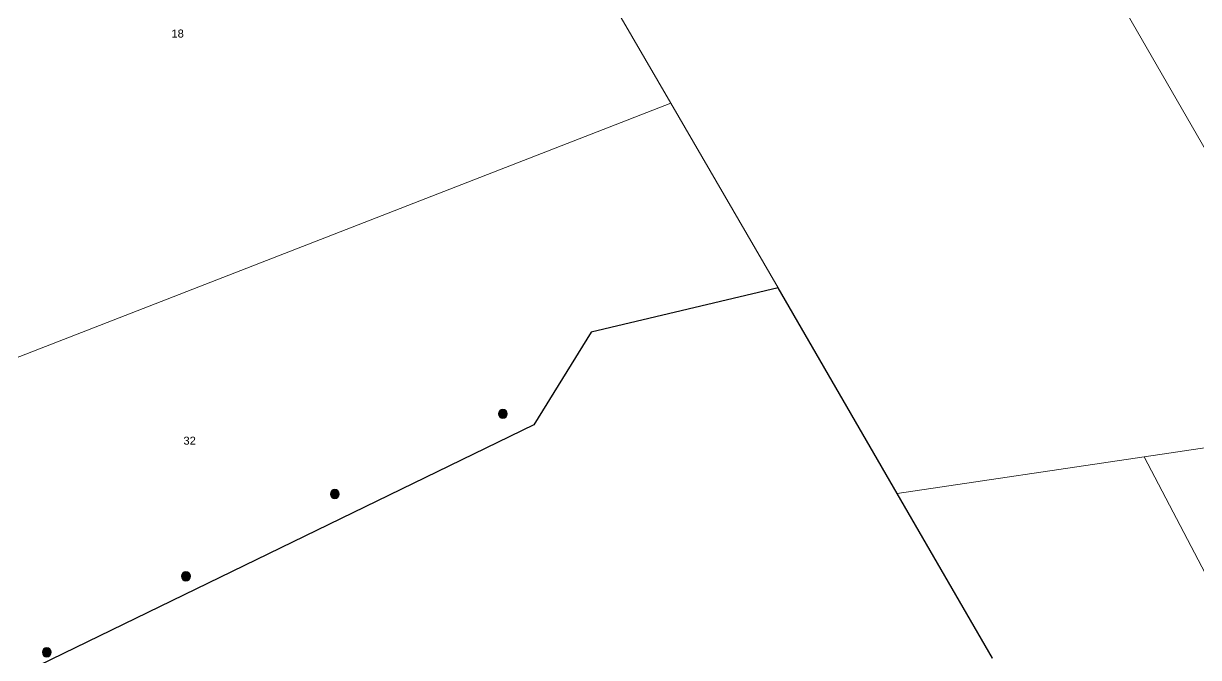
# Model space of a CAD drawing. Header units: metres. Extents: x 301589 to 305563, y 6268713 to 6270518.
# Drawn here: x 304261.9 to 304526.2, y 6269741.8 to 6269884.5 of the extents above; entities that cross this region are included whole.
import ezdxf
from ezdxf.enums import TextEntityAlignment as Align

# ---------------------------------------------------------------- set-up
doc = ezdxf.new("R2010")
doc.units = ezdxf.units.M
doc.layers.get('0').update_dxf_attribs({"color": 6})
doc.layers.add('_User Miscellaneous12', color=7, linetype='Continuous')
doc.layers.add('SupportsOH_SP_TR_HV_LV_SL_EXT', color=7, linetype='Continuous')
doc.layers.add('Cadastre Land Parcels_SP_EXT', color=7, linetype='Continuous', lineweight=5)
doc.styles.add('POLE_LABEL', font='arial.ttf')
doc.styles.get("Standard").update_dxf_attribs({"font": 'arial.ttf'})

# ---------------------------------------------------------------- blocks, each defined once
blk = doc.blocks.new('POLE_EXT')
blk.add_hatch(color=256).paths.add_polyline_path([(-1, 0, 1), (1, 0, 1)])
blk.add_lwpolyline([(-1, 0, 1), (1, 0, 1)], format="xyb", close=True)
for tag, height, flags, p in [('pNumber', 2.5, 8, (-17.84, 2.07)), ('OWNED_BY', 0.2, 9, (1.35, -0.4)), ('SPECIAL_USE', 0.2, 9, (1.35, -0.8)), ('STATE', 0.2, 9, (1.35, -1)), ('cLV', 0.2, 9, (1.35, -1.4)), ('hDepth', 0.2, 9, (1.35, -1.6)), ('hDia', 0.2, 9, (1.35, -1.8)), ('cHV', 0.2, 9, (1.35, -2)), ('PARENT', 0.2, 9, (1.35, -0.6)), ('USAGE', 0.2, 9, (1.35, -1.2)), ('LBRACKET', 0.2, 9, (1.35, -2.2)), ('LExisting', 0.2, 9, (1.35, -2.4)), ('LANTNUMBER', 0.2, 9, (1.35, -2.6)), ('cLinedev', 0.2, 9, (1.35, -3.4)), ('pExisting', 0.2, 9, (1.35, -3.8)), ('pFooting', 0.2, 9, (1.35, -4.4)), ('pNew', 0.2, 9, (1.35, -4.6)), ('pRelocate', 0.2, 9, (1.35, -5)), ('pRemove', 0.2, 9, (1.35, -5.2)), ('LOther', 0.2, 9, (1.35, -2.8)), ('LRemove', 0.2, 9, (1.35, -3)), ('LEGEND', 0.2, 9, (1.35, -3.2)), ('LOCATION', 0.2, 9, (1.35, -3.6)), ('PFNUMBER', 0.2, 9, (1.35, -4)), ('NEWPFNUMBER', 0.2, 9, (1.35, -4.2)), ('pReplace', 0.2, 9, (1.35, -5.4)), ('pStay', 0.2, 9, (1.35, -5.6)), ('pType', 0.2, 9, (1.35, -5.8)), ('cspan', 0.2, 9, (1.35, -6)), ('STREETNAME', 0.2, 9, (1.35, -6.2)), ('SUBURB', 0.2, 9, (1.35, -6.4)), ('OPERATED_BY', 0.2, 9, (1.36, -7.01)), ('NOTES', 0.2, 9, (1.35, -6.6)), ('MAINTAINED_BY', 0.2, 9, (1.36, -6.81))]:
    blk.add_attdef(tag, text='', height=height, dxfattribs=dict(flags=flags)).set_placement(p, align=Align.MIDDLE_LEFT)
at = {"style": 'POLE_LABEL'}
for tag, height, flags, p in [('ASSET_NUM', 2.5, 8, (2, 2)), ('STRUCTURE_PLANT_NUMBER', 0.2, 9, (1.35, 0.03)), ('STREET_CODE', 0.2, 9, (1.35, -0.2))]:
    blk.add_attdef(tag, text='', height=height, dxfattribs=dict(at, flags=flags)).set_placement(p, align=Align.MIDDLE_LEFT)
at = {"flags": 1}
blk.add_attdef('Z', (1.35, -7.33), '', height=0.2, dxfattribs=at)

msp = doc.modelspace()

# ---------------------------------------------------------------- linework, layer by layer
at = {"layer": '_User Miscellaneous12', "linetype": 'Continuous'}
msp.add_lwpolyline([(304479.892, 6269741.655), (304458.438, 6269778.708), (304431.634, 6269824.992), (304389.629, 6269815.065), (304376.705, 6269794.215), (304140.325, 6269679.305), (304142.739, 6269675.053), (304176.396, 6269623.063)], dxfattribs=at)
at = {"layer": 'Cadastre Land Parcels_SP_EXT', "linetype": 'Continuous'}
for points in [[(304657.544, 6269808.398), (304537.545, 6270017.394), (304454.247, 6269983.7), (304563.394, 6269794.368), (304570.971, 6269795.502), (304628.201, 6269804.022), (304657.544, 6269808.398)], [(304563.394, 6269794.368), (304454.247, 6269983.7), (304361.257, 6269946.172), (304407.484, 6269866.55), (304431.634, 6269824.992), (304458.438, 6269778.708), (304514.009, 6269787.001), (304563.394, 6269794.368)], [(304237.641, 6269800.458), (304407.484, 6269866.55), (304361.257, 6269946.172), (304174.247, 6269912.145), (304237.641, 6269800.458)], [(304431.634, 6269824.992), (304407.484, 6269866.55), (304237.641, 6269800.458), (304101.632, 6269747.458), (304140.325, 6269679.305), (304376.705, 6269794.215), (304389.629, 6269815.065), (304431.634, 6269824.992)], [(304677.048, 6269517.325), (304719.031, 6269527.129), (304570.971, 6269795.502), (304563.394, 6269794.368), (304514.009, 6269787.001), (304658.336, 6269511.571), (304677.048, 6269517.325)]]:
    msp.add_lwpolyline(points, close=True, dxfattribs=at)
msp.add_lwpolyline([(304505.67, 6269683.99), (304532.254, 6269624.473), (304588.502, 6269498.69), (304619.045, 6269503.458), (304628.193, 6269503.894), (304658.336, 6269511.571), (304514.009, 6269787.001), (304458.438, 6269778.708), (304479.892, 6269741.655)], dxfattribs=at)

# ---------------------------------------------------------------- block references
at = {"layer": 'SupportsOH_SP_TR_HV_LV_SL_EXT'}
for p in [(304369.725, 6269796.662), (304331.922, 6269778.613), (304298.422, 6269760.113), (304267.125, 6269743.011)]:
    msp.add_blockref('POLE_EXT', p, dxfattribs=at)

# ---------------------------------------------------------------- texts
at = {"layer": 'Defpoints'}
for s, p in [('18', (304295.157, 6269881.331)), ('32', (304297.864, 6269789.72))]:
    msp.add_text(s, height=1.8, dxfattribs=at).set_placement(p)

doc.saveas('drawing.dxf')
